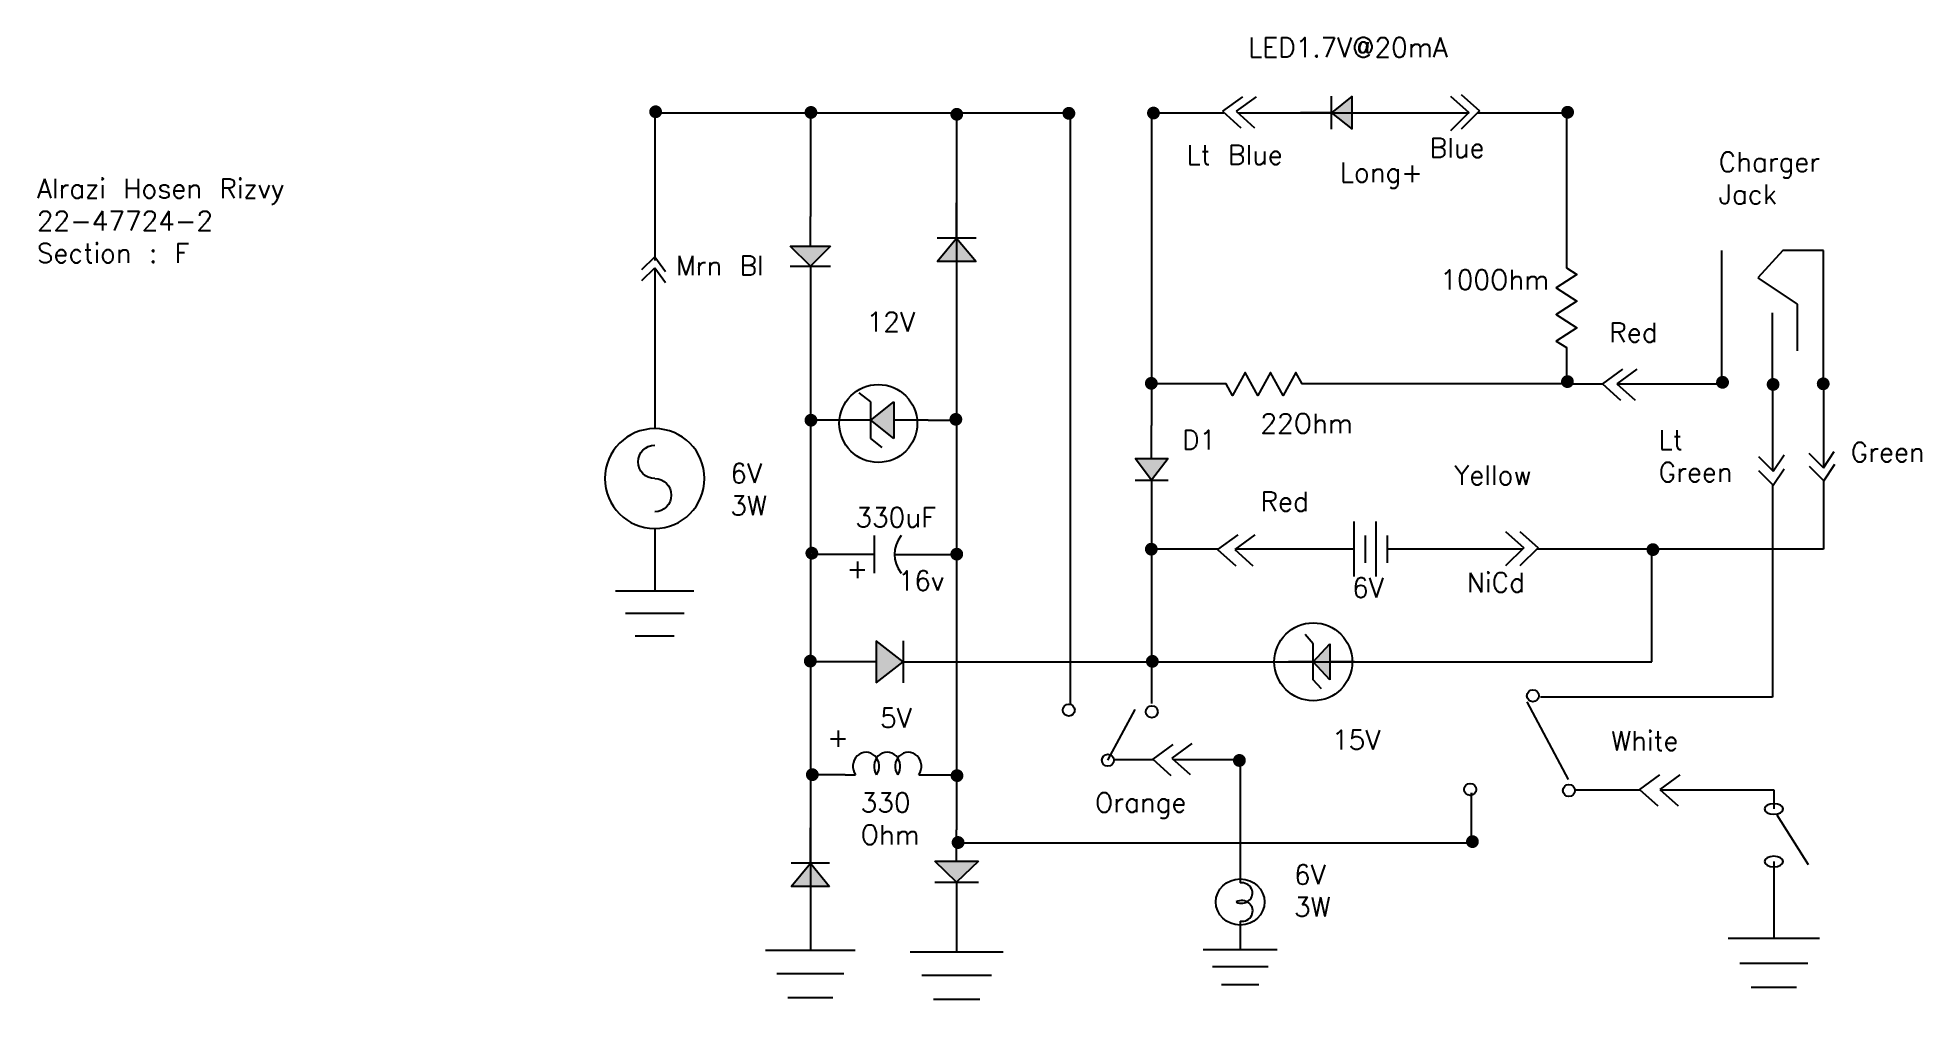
# Model space of a CAD drawing. Header units: millimetres. Extents: x -97 to 2817, y 188 to 1676.
import ezdxf

# ---------------------------------------------------------------- set-up
doc = ezdxf.new("R2010")
doc.units = ezdxf.units.MM
doc.styles.get("Standard").update_dxf_attribs({"font": 'txt.shx', "height": 30})

# ---------------------------------------------------------------- blocks, each defined once
blk = doc.blocks.new('Generator - AC')
at = {"color": 7}
for p, q in [((0, 0), (0.05, 0)), ((0.35, 0), (0.4, 0))]:
    blk.add_line(p, q, dxfattribs=at)
blk.add_circle((0.2, 0), 0.15, dxfattribs=at)
for centre, start, end in [((0.15, 0), 0, 180), ((0.25, 0), 180, 0)]:
    blk.add_arc(centre, 0.05, start, end, dxfattribs=at)
blk = doc.blocks.new('Ground')
at = {"color": 7}
for p, q in [((-0.1, 0), (0.1, 0)), ((0.075, -0.05), (-0.075, -0.05)), ((-0.05, -0.1), (0.05, -0.1))]:
    blk.add_line(p, q, dxfattribs=at)
blk = doc.blocks.new('Diode')
at = {"color": 7}
for p, q in [((0.15, 0.125), (0.25, 0)), ((0.15, -0.125), (0.15, 0.125)), ((0.25, -0.125), (0.25, 0.125)), ((0.15, 0), (0, 0)), ((0.25, 0), (0.15, -0.125)), ((0.25, 0), (0.4, 0))]:
    blk.add_line(p, q, dxfattribs=at)
blk.add_solid([(0.15, -0.125), (0.25, 0), (0.15, 0.125)], dxfattribs=at)
blk = doc.blocks.new('Diode - Zener')
at = {"color": 7}
for p, q in [((0.15, 0.100001), (0.25, 0)), ((0.15, 0), (0.15, 0.100001)), ((0.2, 0.150001), (0.25, 0.100001)), ((0.25, 0.100001), (0.25, -0.099999)), ((0, 0), (0.15, 0)), ((0.25, 0), (0.15, -0.099999)), ((0.15, -0.099999), (0.15, 0)), ((0.25, 0), (0.4, 0)), ((0.25, -0.099999), (0.3, -0.149999))]:
    blk.add_line(p, q, dxfattribs=at)
blk.add_solid([(0.15, -0.099999), (0.25, 0), (0.15, 0.100001)], dxfattribs=at)
blk = doc.blocks.new('Capacitor')
at = {"color": 7}
for p, q in [((0.15, -0.1), (0.15, 0.1)), ((0.15, 0), (0, 0)), ((0.225, 0), (0.4, 0))]:
    blk.add_line(p, q, dxfattribs=at)
blk.add_arc((0.4375, 0), 0.2125, 151.9275, 208.0725, dxfattribs=at)
blk = doc.blocks.new('Inductor')
at = {"color": 7}
for p, q in [((0, 0), (0.05, 0)), ((0.35, 0), (0.4, 0))]:
    blk.add_line(p, q, dxfattribs=at)
for centre in [(0.1, 0.0375), (0.2, 0.0375), (0.3, 0.0375)]:
    blk.add_arc(centre, 0.0625, 323.1301, 216.8699, dxfattribs=at)
blk = doc.blocks.new('Resistor')
at = {"color": 7}
blk.add_lwpolyline([(0, 0), (0.05, 0), (0.075, 0.025), (0.125, -0.025), (0.175, 0.025), (0.225, -0.025), (0.275, 0.025), (0.325, -0.025), (0.35, 0), (0.4, 0)], dxfattribs=at)
blk = doc.blocks.new('Battery')
at = {"color": 7}
for p, q in [((0.175, -0.1), (0.175, 0.1)), ((0.275, -0.1), (0.275, 0.1)), ((0, 0), (0.125, 0)), ((0.125, 0.05), (0.125, -0.05)), ((0.225, 0.05), (0.225, -0.05)), ((0.275, 0), (0.4, 0))]:
    blk.add_line(p, q, dxfattribs=at)
blk = doc.blocks.new('Switch - SPST Open')
at = {"color": 7}
blk.add_line((0.027156, -0.00762), (0.264557, -0.092586), dxfattribs=at)
for centre in [(0, 0), (0.25, 0)]:
    blk.add_circle(centre, 0.025, dxfattribs=at)
blk = doc.blocks.new('Lamp - Incandescent')
at = {"color": 7}
for p, q in [((0, 0), (0.075, 0)), ((0.325, 0), (0.4, 0))]:
    blk.add_line(p, q, dxfattribs=at)
blk.add_circle((0.2, 0), 0.15, dxfattribs=at)
for centre, radius, start, end in [((0.141667, 0.008333), 0.067185, 330.2551, 187.125), ((0.258088, 0.009558), 0.067591, 351.8699, 210.75)]:
    blk.add_arc(centre, radius, start, end, dxfattribs=at)

msp = doc.modelspace()

# ---------------------------------------------------------------- linework, layer by layer
at = {"color": 0}
for p, q in [((1767.2, 1584.9), (1736.1, 1562.3)), ((1788.5, 1584.9), (1757.4, 1562.3)), ((2089.1, 1585.8), (2117.4, 1560.4)), ((2105.7, 1588.2), (2134, 1562.8)), ((857.8, 1560.2), (1500.3, 1560.2)), ((857.8, 1560.2), (857.8, 1331.4)), ((1098.6, 1560.2), (1098.6, 1399.8)), ((1324.9, 1560.2), (1324.9, 1275)), ((1500.3, 1560.2), (1500.3, 710.5)), ((1626.5, 1560.2), (1626.5, 1076.3)), ((1626.5, 1560.2), (1734, 1560.2)), ((1734, 1560.2), (1738.5, 1560.2)), ((1736.1, 1562.3), (1764.4, 1536.9)), ((1757.4, 1562.3), (1785.7, 1536.9)), ((1759.8, 1560.2), (1984.9, 1560.2)), ((1984.9, 1560.2), (2117.6, 1560.2)), ((2117.4, 1560.4), (2089.1, 1532.2)), ((2134, 1562.8), (2105.7, 1534.5)), ((2131.4, 1560.2), (2268.4, 1560.2)), ((2268.4, 1560.2), (2268.4, 1340.5)), ((2508.5, 1140.5), (2508.5, 1347.1)), ((2603, 1347.1), (2564.7, 1304.4)), ((2666, 1347.1), (2603, 1347.1)), ((2666, 1140.5), (2666, 1347.1)), ((838, 1317.3), (857.8, 1337.1)), ((838, 1300.4), (857.8, 1320.2)), ((857.8, 1337.1), (874.7, 1314.5)), ((857.8, 1320.2), (874.7, 1297.6)), ((857.8, 1320.2), (857.8, 1097)), ((2564.7, 1304.4), (2625.5, 1263.9)), ((1098.6, 1276.6), (1098.6, 308.2)), ((1324.9, 1275), (1324.9, 450.6)), ((2625.5, 1263.9), (2625.5, 1191.9)), ((2587.2, 1140.5), (2587.2, 1250.4)), ((2268.4, 1176), (2268.4, 1140.5)), ((1722.6, 1140.5), (1626.5, 1140.5)), ((2268.4, 1140.5), (1879, 1140.5)), ((2268.4, 1140.5), (2324.2, 1140.5)), ((2355, 1163.4), (2323.9, 1140.8)), ((2323.9, 1140.8), (2352.1, 1115.4)), ((2377.5, 1163.4), (2346.4, 1140.8)), ((2346.4, 1140.8), (2374.6, 1115.4)), ((2346.7, 1140.5), (2508.5, 1140.5)), ((2587.2, 1140.5), (2587.2, 1006.4)), ((2666, 1140.5), (2666, 1010.8)), ((1138.5, 1084.5), (1098.6, 1084.5)), ((1281, 1084.5), (1324.9, 1084.5)), ((2565.7, 1028), (2588.3, 1005.4)), ((2588.3, 1005.4), (2605.3, 1030.8)), ((2643.2, 1033.1), (2665.8, 1010.5)), ((2665.8, 1010.5), (2682.8, 1036)), ((2565.7, 1006.4), (2588.3, 983.9)), ((2588.3, 983.9), (2605.3, 1009.3)), ((2644.1, 1013.3), (2666.7, 990.7)), ((2666, 991.4), (2666, 884.9)), ((2666.7, 990.7), (2683.7, 1016.2)), ((2587.2, 984.9), (2587.2, 886.5)), ((1626.5, 940.5), (1626.5, 710.5)), ((1759.8, 906.8), (1728.7, 884.2)), ((1786.2, 906.8), (1755.2, 884.2)), ((2174.2, 912.4), (2202.4, 887)), ((2196.2, 912.4), (2224.5, 887)), ((857.8, 891.3), (857.8, 820.3)), ((1135.7, 876.8), (1098.6, 876.8)), ((1301.3, 876.8), (1324.9, 876.8)), ((1729.6, 884.9), (1626.5, 884.9)), ((1728.7, 884.2), (1757, 858.8)), ((1755.2, 884.2), (1783.4, 858.8)), ((1897.5, 884.9), (1756.1, 884.9)), ((2200.3, 884.9), (2033.4, 884.9)), ((2202.4, 887), (2174.2, 858.8)), ((2224.5, 887), (2196.2, 858.8)), ((2666, 884.9), (2222.3, 884.9)), ((2400.6, 710.5), (2400.6, 884.9)), ((2587.2, 886.5), (2587.2, 788.2)), ((2587.2, 788.2), (2587.2, 655.8)), ((1138.5, 710.5), (1098.6, 710.5)), ((1304, 710.5), (1324.9, 710.5)), ((1324.9, 710.5), (1940.4, 710.5)), ((1500.3, 710.5), (1500.3, 645.8)), ((1626.5, 710.5), (1626.5, 645.8)), ((1940.4, 710.5), (2400.6, 710.5)), ((2207.3, 648.7), (2270.9, 528.6)), ((2587.2, 655.8), (2228.3, 655.8)), ((1688.8, 584), (1657.8, 561.4)), ((1567.8, 559.6), (1628.8, 559.6)), ((1659.4, 582.7), (1628.3, 560.1)), ((1628.3, 560.1), (1656.5, 534.7)), ((1657.8, 561.4), (1686, 536)), ((1659.8, 559.6), (1763.6, 559.6)), ((1763.6, 559.6), (1763.6, 386.4)), ((1152.2, 535.5), (1098.6, 535.5)), ((1282.6, 535.5), (1324.9, 535.5)), ((2412.5, 535.6), (2381.4, 513)), ((2444, 535.6), (2412.9, 513)), ((2121.6, 430.3), (2121.6, 507.8)), ((2121.6, 507.8), (2121.6, 504.2)), ((2280.1, 512.4), (2382.1, 512.4)), ((2381.4, 513), (2409.7, 487.6)), ((2412.9, 513), (2441.2, 487.6)), ((2413.6, 512.4), (2589.2, 512.4)), ((2589.2, 512.4), (2589.2, 482.8)), ((1324.9, 430.3), (2121.6, 430.3)), ((2589.2, 401.5), (2589.2, 401.5)), ((2589.2, 401.5), (2589.2, 282.4)), ((1324.9, 321.3), (1324.9, 261.7)), ((1098.6, 308.2), (1098.6, 264.4)), ((1763.6, 291.4), (1763.6, 265.6))]:
    msp.add_line(p, q, dxfattribs=at)
for p in [(1558.9, 558.2), (1601.2, 636.5)]:
    msp.add_line(p, (1601.2, 636.5))
at = {"color": 0, "const_width": 9.78}
for points in [[(854.2, 1561.6, 1), (864.2, 1561.6, 1)], [(1094.5, 1560.6, 1), (1104.5, 1560.6, 1)], [(1320.1, 1557.7, 1), (1330.1, 1557.7, 1)], [(1493.5, 1559.2, 1), (1503.6, 1559.2, 1)], [(1624.4, 1559.6, 1), (1634.4, 1559.6, 1)], [(2265.2, 1560.9, 1), (2275.2, 1560.9, 1)], [(1621.1, 1141.4, 1), (1631.1, 1141.4, 1)], [(2264.9, 1144.1, 1), (2274.9, 1144.1, 1)], [(2504.8, 1143, 1), (2514.9, 1143, 1)], [(2583.1, 1139.7, 1), (2593.1, 1139.7, 1)], [(2660.6, 1140.7, 1), (2670.6, 1140.7, 1)], [(1094.5, 1084.3, 1), (1104.5, 1084.3, 1)], [(1318.7, 1085.7, 1), (1328.7, 1085.7, 1)], [(1095.9, 878.6, 1), (1105.9, 878.6, 1)], [(1320.1, 877.1, 1), (1330.1, 877.1, 1)], [(1621.1, 884.8, 1), (1631.1, 884.8, 1)], [(2397.1, 884.1, 1), (2407.1, 884.1, 1)], [(1093.5, 711.6, 1), (1103.6, 711.6, 1)], [(1622.7, 711.2, 1), (1632.7, 711.2, 1)], [(1757.3, 557.9, 1), (1767.4, 557.9, 1)], [(1096.6, 535.9, 1), (1106.6, 535.9, 1)], [(1320.5, 534.4, 1), (1330.5, 534.4, 1)], [(1322.1, 430.9, 1), (1332.2, 430.9, 1)], [(2117.9, 432.3, 1), (2127.9, 432.3, 1)]]:
    msp.add_lwpolyline(points, format="xyb", close=True, dxfattribs=at)
for centre in [(1203.7, 1079.3), (1876.7, 710.5)]:
    msp.add_circle(centre, 60.3)
at = {"color": 0}
for centre in [(1498.3, 635.8), (1626.8, 633.3), (2216.6, 658), (1558.9, 558.2), (2119.4, 513.1), (2272.2, 511.4)]:
    msp.add_circle(centre, 9.29, dxfattribs=at)

# ---------------------------------------------------------------- block references
for name, p, xscale, yscale, zscale in [('Diode', (1984.9, 1560.2), -319.8549073905724, 203.9806674877771, 319.8549073905724), ('Resistor', (1879, 1140.5), -391.1639526446288, 709.0260898302804, 391.1639526446288), ('Capacitor', (1135.7, 876.8), 413.8624443272511, 290.3101249649644, 413.8624443272511), ('Battery', (2033.4, 884.9), -339.6326958541213, 425.6472688028125, 339.6326958541213), ('Ground', (857.8, 820.3), 604.8315976015456, 697.5814001355093, 604.8315976015456), ('Diode', (1138.5, 710.5), 413.8624443272511, -260.1836034873222, 413.8624443272511), ('Inductor', (1152.2, 535.5), 326.156499988414, 350.5631679202502, 326.156499988414), ('Ground', (1098.6, 264.4), 692.2116299036388, 731.2528614008297, 692.2116299036388), ('Ground', (1763.6, 265.6), 574.455561475781, 544.3039016773128, 574.455561475781), ('Ground', (2589.2, 282.4), -704.293398692942, 760.3874777905462, 704.293398692942), ('Ground', (1324.9, 261.7), 720.8332689915442, 733.9916379363822, 720.8332689915442)]:
    msp.add_blockref(name, p, dxfattribs=dict(at, xscale=xscale, yscale=yscale, zscale=zscale))
for name, p, xscale, yscale, zscale, rotation in [('Diode', (1098.6, 1399.8), 307.8445170771611, 249.0223298272695, 307.8445170771611, 270), ('Diode', (1324.9, 1275), 364.5278506366558, 241.0121799865155, 364.5278506366558, 90), ('Resistor', (2268.4, 1340.5), 411.1381122651492, 640.850507410204, 411.1381122651492, 270), ('Diode - Zener', (1281, 1084.5), 356.3054183548902, 282.0937994409942, 356.3054183548902, 180), ('Generator - AC', (857.8, 1097), 514.3894880926528, -514.0073485426606, 514.3894880926528, 270), ('Diode', (1626.5, 1076.3), 339.6844985711759, 203.3118254060482, 339.6844985711759, 270), ('Diode - Zener', (1940.4, 710.5), 254.8262622710554, 280.1275815625468, 254.8262622710554, 180), ('Switch - SPST Open', (2589.2, 482.8), -325.19056776859, 576.4670428845197, 325.19056776859, 90), ('Diode', (1098.6, 308.2), 363.3143191546351, 235.5346269154106, 363.3143191546351, 90), ('Diode', (1324.9, 450.6), 323.4156892278261, 271.1387014641582, 323.4156892278261, 270), ('Lamp - Incandescent', (1763.6, 386.4), 237.5377311973953, 251.5295731119122, 237.5377311973953, 270)]:
    msp.add_blockref(name, p, dxfattribs=dict(at, xscale=xscale, yscale=yscale, zscale=zscale, rotation=rotation))

# ---------------------------------------------------------------- texts
for s, p in [('LED1.7V@20mA', (1776, 1646.3)), ('Blue', (2056.7, 1491)), ('Lt Blue', (1680.6, 1480.1)), ('Charger', (2503.9, 1469)), ('Long+', (1917.7, 1452.9)), ('Jack', (2503.9, 1419)), ('Mrn Bl', (890.3, 1308.6)), ('100Ohm', (2073.1, 1286.8)), ('12V', (1185.7, 1221.6)), ('Red', (2334.7, 1205.1)), ('22Ohm', (1795, 1064.4)), ('D1', (1673.6, 1038.9)), ('Lt', (2411, 1039)), ('Green', (2708.1, 1019.9)), ('6V', (974.8, 987.2)), ('Yellow', (2094.9, 984.5)), ('Green', (2411, 989)), ('3W', (974.8, 937.2)), ('Red', (1795.1, 943.6)), ('330uF', (1168.3, 919.1)), ('+', (1154.6, 840.1)), ('16v', (1233.7, 821.1)), ('NiCd', (2114, 818.4)), ('6V', (1936.8, 810.2)), ('5V', (1206.4, 608.7)), ('+', (1124.7, 578.7)), ('White', (2337.5, 573.3)), ('330', (1176.4, 477.9)), ('Orange', (1538.9, 477.9)), ('Ohm', (1176.4, 427.9)), ('6V', (1846.9, 366.3)), ('3W', (1846.9, 316.3))]:
    msp.add_text(s, height=30, dxfattribs=at).set_placement(p)
at = {"char_height": 30, "attachment_point": 1}
for s, insert in [('{\\C4;Alrazi Hosen Rizvy\\P22-47724-2\\PSection : F}', (-98.1, 1457.9)), ('15V', (1905.6, 604.9))]:
    msp.add_mtext(s, dxfattribs=dict(at, insert=insert))

doc.saveas('drawing.dxf')
